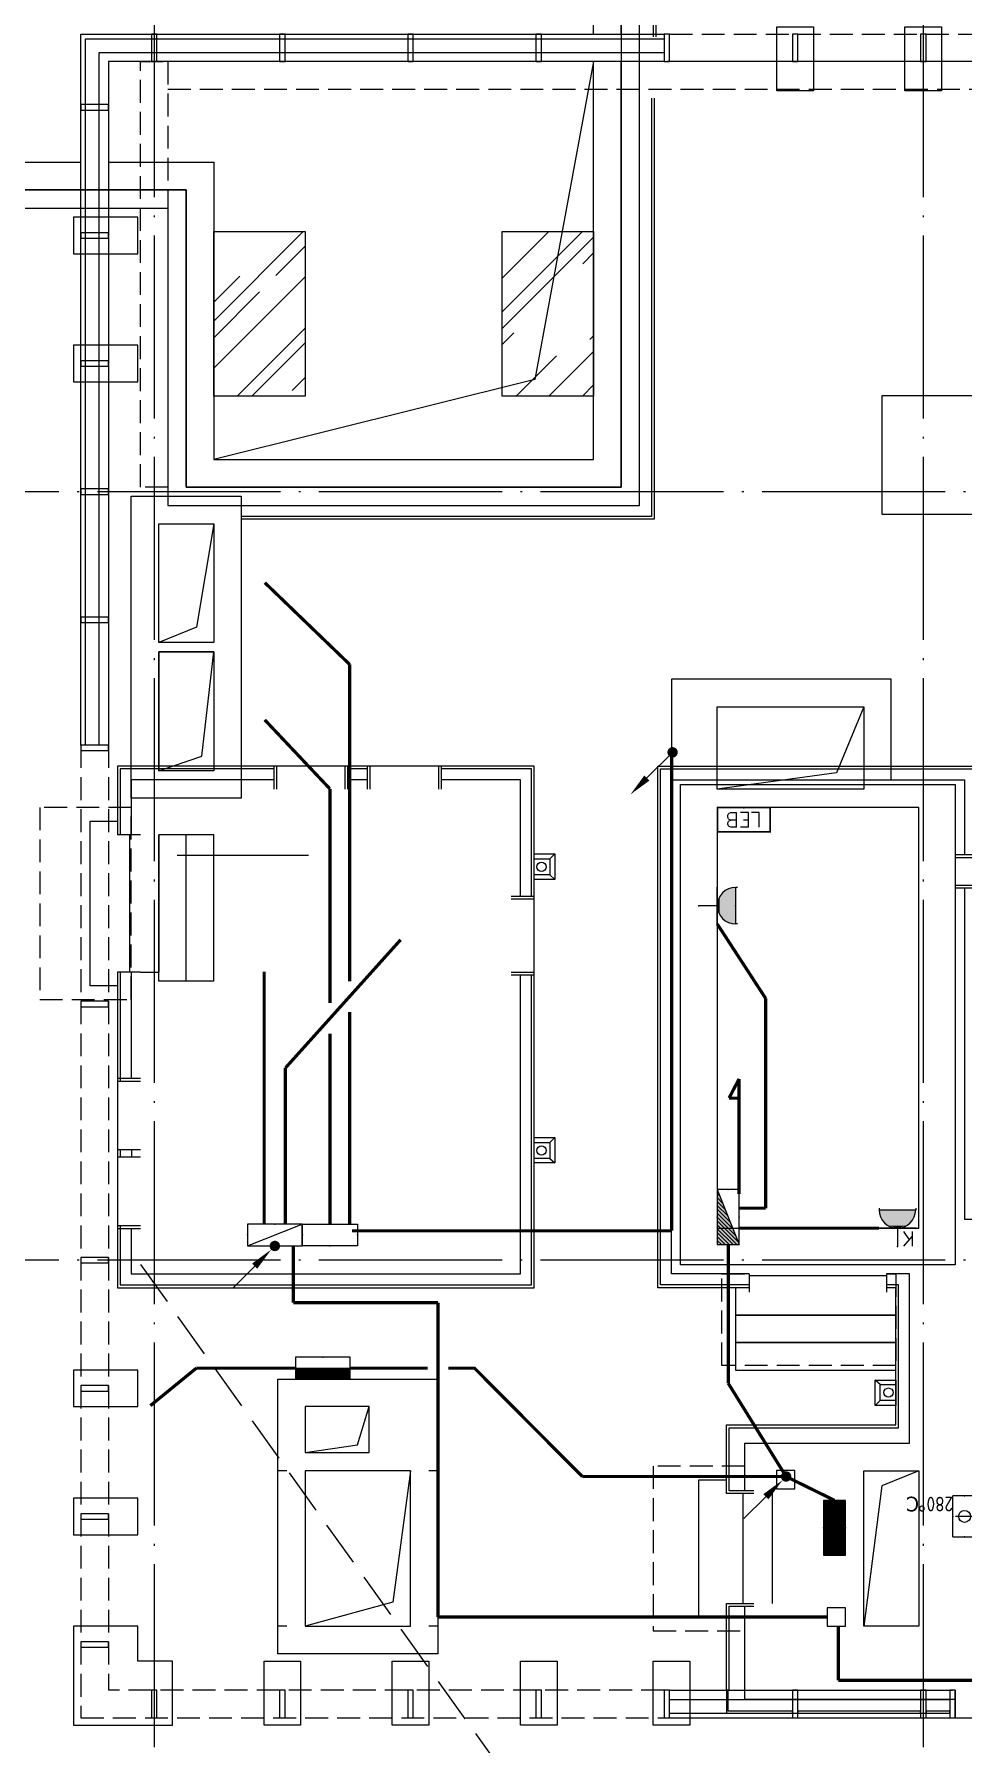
# Model space of a CAD drawing. Extents: x -292644 to 263613, y -713695 to 491457.
# Drawn here: x 118847 to 128989, y 249115 to 267800 of the extents above; entities that cross this region are included whole.
import ezdxf
from ezdxf.enums import TextEntityAlignment as Align
from ezdxf.xclip import XClip

# ---------------------------------------------------------------- set-up
doc = ezdxf.new("R2010")
doc.units = 0
doc.header["$LTSCALE"] = 1000
doc.header["$MEASUREMENT"] = 0
for name, pattern in [('104-10 轴网$0$DOTE', [2.42, 2, -0.2, 0.02, -0.2]), ('8#楼幕墙$0$109-34 轴网$0$L1$0$$AUDIT_BAD_LTYPE1', [0]), ('8#楼幕墙$0$DASH', [0.35, 0.25, -0.1]), ('X-104 8#10#平面_t3$0$109-34 轴网$0$L1$0$$AUDIT_BAD_LTYPE1', [0]), ('X-104 8#10#平面_t3$0$DASH', [0.35, 0.25, -0.1])]:
    doc.linetypes.add(name, pattern=pattern)
doc.layers.get('0').update_dxf_attribs({"linetype": 'CONTINUOUS'})
for name, color, linetype in [('104-10 轴网$0$A_AXIS-轴线', 36, '104-10 轴网$0$DOTE'), ('8#楼幕墙$0$01-标注_尺寸', 124, 'CONTINUOUS'), ('8#楼幕墙$0$A-C_玻璃幕墙', 140, 'CONTINUOUS'), ('8#楼幕墙$0$A-O_屋面', 201, 'CONTINUOUS'), ('8#楼幕墙$0$A-TECH_结构', 21, 'CONTINUOUS'), ('8#楼幕墙$0$A-金属背板', 30, 'CONTINUOUS'), ('DIM_LEAD', 3, 'CONTINUOUS'), ('EQUIP-插座', 3, 'CONTINUOUS'), ('EQUIP-消防', 3, 'CONTINUOUS'), ('EQUIP-照明', 3, 'CONTINUOUS'), ('EQUIP-箱柜', 3, 'CONTINUOUS'), ('LWIRE', 4, 'CONTINUOUS'), ('WIRE-照明', 1, 'CONTINUOUS'), ('X-104 8#10#平面_t3$0$01-标注_尺寸', 124, 'CONTINUOUS'), ('X-104 8#10#平面_t3$0$A-C_玻璃幕墙', 140, 'CONTINUOUS'), ('X-104 8#10#平面_t3$0$A-E_栏杆', 232, 'CONTINUOUS'), ('X-104 8#10#平面_t3$0$A-E_楼梯', 171, 'CONTINUOUS'), ('X-104 8#10#平面_t3$0$A-O_屋面', 201, 'CONTINUOUS'), ('X-104 8#10#平面_t3$0$A-O_散水', 134, 'CONTINUOUS'), ('X-104 8#10#平面_t3$0$A-SUR_保温', 222, 'CONTINUOUS'), ('X-104 8#10#平面_t3$0$A-SUR_面层', 191, 'CONTINUOUS'), ('X-104 8#10#平面_t3$0$A-TECH_结构', 21, 'CONTINUOUS'), ('X-104 8#10#平面_t3$0$A_STR-砌块墙', 121, 'CONTINUOUS'), ('X-104 8#10#平面_t3$0$EH_玻璃', 156, 'CONTINUOUS'), ('X-104 8#10#平面_t3$0$EH_石材', 116, 'CONTINUOUS'), ('X-104 8#10#平面_t3$0$图例', 7, 'CONTINUOUS')]:
    doc.layers.add(name, color=color, linetype=linetype)
doc.layers.add('X-104 8#10#平面_t3$0$04-不打印_辅助线', color=165, linetype='CONTINUOUS', plot=False)
doc.layers.get('X-104 8#10#平面_t3$0$01-标注_尺寸').off()
doc.styles.add('_TCH_LABEL', font='COMPLEX', dxfattribs={"bigfont": 'GBCBIG'})
doc.styles.add('_TEL_DIM', font='SIMPLEX', dxfattribs={"width": 0.8, "height": 3.5, "bigfont": 'HZTXT'})
doc.styles.get("Standard").update_dxf_attribs({"font": 'gbenor.shx', "bigfont": 'gbcbig.shx'})

# ---------------------------------------------------------------- blocks, each defined once
blk = doc.blocks.new('104-10 轴网')
at = {"layer": '104-10 轴网$0$A_AXIS-轴线', "linetype": '104-10 轴网$0$DOTE'}
for p, q in [((128830, 40100), (128830, -6500)), ((137230, 40100), (137230, -6500)), ((168930, 25200), (113930, 25200)), ((168930, 16800), (113930, 16800))]:
    blk.add_line(p, q, dxfattribs=at)
blk = doc.blocks.new('X-104 8#10#平面_t3$0$fdhggh')
at = {"layer": 'X-104 8#10#平面_t3$0$A-TECH_结构', "linetype": 'X-104 8#10#平面_t3$0$109-34 轴网$0$L1$0$$AUDIT_BAD_LTYPE1'}
blk.add_lwpolyline([(27100, 253900), (42500, 253900), (42500, 275900), (24700, 275900), (24700, 274500), (13500, 274500), (13500, 267800), (13500, 267800), (13500, 262850), (8750, 262850), (8750, 265900), (8750, 265900), (8750, 266100), (-3300, 266100), (-3300, 248300), (-1900, 248300), (-1900, 237100), (20100, 237100), (20100, 249700), (27100, 249700)], close=True, dxfattribs=at)
blk = doc.blocks.new('X-104 8#10#平面_t3$0$fdsgdfh')
at = {"layer": 'X-104 8#10#平面_t3$0$A-TECH_结构', "linetype": 'X-104 8#10#平面_t3$0$109-34 轴网$0$L1$0$$AUDIT_BAD_LTYPE1'}
for points in [[(18850, 25250), (20254, 25389), (20350, 25950)], [(8450, 23450), (8450, 22150), (8921, 22309), (9050, 23450), (8450, 23450)], [(16150, 22850), (15854, 22126), (14550, 21950)], [(16750, 14500), (16349, 14335), (16150, 12800)]]:
    blk.add_lwpolyline(points, dxfattribs=at)
for points in [[(20350, 25950), (18850, 25950), (18850, 25250), (20350, 25250)], [(8450, 24850), (9050, 24850), (9050, 23550), (8450, 23550)], [(8450, 23450), (9050, 23450), (9050, 22150), (8450, 22150)], [(14550, 22850), (16150, 22850), (16150, 21950), (14550, 21950)], [(10750, 15200), (10050, 15200), (10050, 14700), (10750, 14700)], [(11200, 14500), (10050, 14500), (10050, 12800), (11200, 12800)], [(16150, 14500), (16750, 14500), (16750, 12800), (16150, 12800)]]:
    blk.add_lwpolyline(points, close=True, dxfattribs=at)
at = {"layer": 'X-104 8#10#平面_t3$0$A-TECH_结构'}
for points in [[(8450, 23550), (8450, 24850), (9050, 24850), (8862, 23719)], [(24450, 23550), (24450, 24850), (25000, 24850), (24819, 23660)], [(24450, 24850), (25000, 24850), (25000, 23550), (24450, 23550)]]:
    blk.add_lwpolyline(points, close=True, dxfattribs=at)
for points in [[(10050, 14700), (10619, 14783), (10750, 15200)], [(11200, 14500), (11005, 13062), (10050, 12800)]]:
    blk.add_lwpolyline(points, dxfattribs=at)
blk = doc.blocks.new('8#楼幕墙')
at = {"layer": '8#楼幕墙$0$01-标注_尺寸', "linetype": '8#楼幕墙$0$109-34 轴网$0$L1$0$$AUDIT_BAD_LTYPE1'}
blk.add_line((17150, 249701), (17150, 249400), dxfattribs=at)
at = {"layer": '8#楼幕墙$0$A-C_玻璃幕墙'}
for points in [[(7600, 260030), (7600, 267800), (13970, 267800)], [(7650, 260030), (7650, 267750), (13970, 267750)], [(7800, 260030), (7800, 267600), (13970, 267600)], [(13970, 267500), (7900, 267500), (7900, 260030)], [(14030, 249400), (27400, 249400), (27400, 254370)], [(14030, 249700), (17120, 249700)], [(14030, 249600), (17090, 249600)], [(14030, 249450), (17090, 249450)]]:
    blk.add_lwpolyline(points, dxfattribs=at)
for points in [[(8430, 267800), (8370, 267800), (8370, 267500), (8430, 267500)], [(9830, 267800), (9770, 267800), (9770, 267500), (9830, 267500)], [(11230, 267800), (11170, 267800), (11170, 267500), (11230, 267500)], [(12630, 267800), (12570, 267800), (12570, 267500), (12630, 267500)], [(14030, 267800), (13970, 267800), (13970, 267500), (14030, 267500)], [(15430, 267800), (15370, 267800), (15370, 267500), (15430, 267500)], [(16830, 267800), (16770, 267800), (16770, 267500), (16830, 267500)], [(7600, 267030), (7600, 266970), (7900, 266970), (7900, 267030)], [(7600, 265630), (7600, 265570), (7900, 265570), (7900, 265630)], [(7600, 264230), (7600, 264170), (7900, 264170), (7900, 264230)], [(7600, 262830), (7600, 262770), (7900, 262770), (7900, 262830)], [(7600, 261430), (7600, 261370), (7900, 261370), (7900, 261430)], [(7600, 260030), (7600, 259970), (7900, 259970), (7900, 260030)], [(7600, 257230), (7600, 257170), (7900, 257170), (7900, 257230)], [(7600, 254430), (7600, 254370), (7900, 254370), (7900, 254430)], [(7600, 253030), (7600, 252970), (7900, 252970), (7900, 253030)], [(7600, 251630), (7600, 251570), (7900, 251570), (7900, 251630)], [(7600, 250230), (7600, 250170), (7900, 250170), (7900, 250230)], [(8370, 249400), (8430, 249400), (8430, 249700), (8370, 249700)], [(9770, 249400), (9830, 249400), (9830, 249700), (9770, 249700)], [(11170, 249400), (11230, 249400), (11230, 249700), (11170, 249700)], [(12570, 249400), (12630, 249400), (12630, 249700), (12570, 249700)], [(13970, 249400), (14030, 249400), (14030, 249700), (13970, 249700)], [(15370, 249400), (15430, 249400), (15430, 249700), (15370, 249700)], [(16770, 249400), (16830, 249400), (16830, 249700), (16770, 249700)], [(17090, 249400), (17150, 249400), (17150, 249700), (17090, 249700)]]:
    blk.add_lwpolyline(points, close=True, dxfattribs=at)
at = {"layer": '8#楼幕墙$0$A-C_玻璃幕墙', "linetype": '8#楼幕墙$0$DASH'}
for points in [[(14030, 267800), (27400, 267800), (27400, 254430)], [(27100, 254430), (27100, 267500), (14030, 267500)], [(7600, 260030), (7600, 249400), (16770, 249400)], [(7900, 260030), (7900, 249700)], [(13970, 249700), (7900, 249700)]]:
    blk.add_lwpolyline(points, dxfattribs=at)
at = {"layer": '8#楼幕墙$0$A-O_屋面'}
for points in [[(13200, 267800), (13200, 274800)], [(13500, 267800), (13500, 274500), (24400, 274500)], [(13700, 267800), (13700, 274300), (24400, 274300)], [(7520, 265900), (8550, 265900), (8550, 262650), (13700, 262650), (13700, 267800)], [(7900, 266400), (9050, 266400), (9050, 263150), (13200, 263150), (13200, 267500)], [(7900, 266100), (8750, 266100), (8750, 262850), (13500, 262850), (13500, 267500)], [(-3600, 266400), (7600, 266400)], [(8430, 248300), (-3300, 248300), (-3300, 266100), (7600, 266100)], [(-1700, 248500), (-3100, 248500), (-3100, 265900), (7600, 265900)]]:
    blk.add_lwpolyline(points, dxfattribs=at)
at = {"layer": '8#楼幕墙$0$A-TECH_结构'}
blk.add_lwpolyline([(-3300, 248300), (-1900, 248300), (-1900, 237100), (20100, 237100), (20100, 249700), (27100, 249700), (27100, 253900), (42500, 253900), (42500, 275900), (24700, 275900), (24700, 274500), (13500, 274500), (13500, 262850), (8750, 262850), (8750, 266100), (-3300, 266100)], close=True, dxfattribs=at)
at = {"layer": '8#楼幕墙$0$A-金属背板'}
for points in [[(14650, 249700), (14650, 249450), (15370, 249450), (15370, 249470), (14670, 249470), (14670, 249700)], [(15430, 249450), (16770, 249450), (16770, 249470), (15430, 249470)], [(16830, 249450), (17090, 249450), (17090, 249470), (16830, 249470)]]:
    blk.add_lwpolyline(points, close=True, dxfattribs=at)
blk = doc.blocks.new('X-104 8#10#平面_t3$0$dsafdg')
at = {"layer": 'X-104 8#10#平面_t3$0$A-SUR_保温', "linetype": 'X-104 8#10#平面_t3$0$109-34 轴网$0$L1$0$$AUDIT_BAD_LTYPE1'}
blk.add_line((19750, 17930), (19750, 19170), dxfattribs=at)
at = {"layer": 'X-104 8#10#平面_t3$0$A-SUR_保温'}
blk.add_line((33849, 15595), (33849, 15675), dxfattribs=at)
for points in [[(19750, 20700), (19750, 21600), (23689, 21600)], [(24850, 21600), (25350, 21600), (25350, 21600), (27150, 21600), (27150, 20580)], [(27150, 19320), (27150, 18800), (25350, 18800), (25350, 16950), (25600, 16950)], [(20220, 16350), (19750, 16350), (19750, 17070)], [(27100, 16950), (27950, 16950), (27950, 11550), (24750, 11550), (24750, 12370)], [(33850, 16455), (33850, 16950), (29600, 16950), (29600, 13680)], [(24750, 12730), (24750, 16350), (22280, 16350)], [(33850, 13650), (33850, 14815)], [(29600, 12820), (29600, 11550), (30460, 11550)], [(32291, 11550), (33850, 11550), (33850, 12150)], [(16500, 9754), (16500, 11850), (23650, 11850), (23650, 11380)], [(31270, 11550), (31484, 11550)], [(23650, 10520), (23650, 10180)], [(23650, 9050), (23650, 8850), (23650, 8850), (23650, 7080)], [(23650, 9020), (23650, 7080)], [(17700, 7805), (17700, 8250), (16500, 8250), (16500, 8944)], [(18645, 3600), (17700, 3600), (17700, 3700), (17700, 6995)], [(23650, 5520), (23650, 5180)], [(23650, 4320), (23650, 3600), (22430, 3600)], [(20095, 3600), (19455, 3600)], [(21810, 3600), (20905, 3600)]]:
    blk.add_lwpolyline(points, dxfattribs=at)
at = {"layer": 'X-104 8#10#平面_t3$0$A-SUR_保温', "linetype": 'X-104 8#10#平面_t3$0$109-34 轴网$0$L1$0$$AUDIT_BAD_LTYPE1'}
for points in [[(25500, 21600), (27150, 21600), (27150, 20580)], [(27150, 19320), (27150, 18800), (25500, 18800)]]:
    blk.add_lwpolyline(points, dxfattribs=at)
at = {"layer": 'X-104 8#10#平面_t3$0$EH_石材'}
for p, q in [((19600, 17100), (19600, 19200)), ((20250, 16450), (20250, 16200)), ((22250, 16200), (22250, 16450)), ((24850, 12700), (24600, 12700)), ((24850, 12400), (24600, 12400)), ((23550, 11350), (23800, 11350)), ((23800, 10550), (23550, 10550)), ((16600, 9754), (16350, 9754)), ((16600, 9724), (16350, 9724)), ((16600, 8974), (16350, 8974)), ((16600, 8944), (16350, 8944)), ((17800, 7775), (17550, 7775)), ((17811, 7025), (17550, 7025)), ((23500, 5150), (23800, 5150)), ((23550, 4350), (23800, 4350))]:
    blk.add_line(p, q, dxfattribs=at)
at = {"layer": 'X-104 8#10#平面_t3$0$EH_石材', "linetype": 'X-104 8#10#平面_t3$0$109-34 轴网$0$L1$0$$AUDIT_BAD_LTYPE1'}
for p, q in [((33750, 16455), (34000, 16455)), ((33750, 16425), (34000, 16425)), ((33750, 15675), (34000, 15675)), ((33750, 15595), (34000, 15595)), ((33750, 14845), (34000, 14845)), ((33750, 14815), (34000, 14815)), ((29700, 13680), (29450, 13680)), ((29700, 13650), (29450, 13650)), ((33750, 13650), (34000, 13650)), ((29700, 12850), (29450, 12850)), ((29700, 12820), (29450, 12820)), ((33750, 12150), (34000, 12150)), ((30460, 11650), (30460, 11400)), ((30490, 11650), (30490, 11400)), ((31240, 11650), (31240, 11400)), ((31270, 11650), (31270, 11400)), ((31484, 11650), (31484, 11400)), ((31514, 11650), (31514, 11400)), ((32261, 11651), (32261, 11400)), ((32291, 11651), (32291, 11400))]:
    blk.add_line(p, q, dxfattribs=at)
at = {"layer": 'X-104 8#10#平面_t3$0$EH_石材'}
for points in [[(19850, 20700), (19600, 20700), (19600, 21500)], [(19850, 20730), (19630, 20730), (19630, 21500)], [(27320, 21500), (27320, 20580), (27050, 20580)], [(27350, 21500), (27350, 20550), (27050, 20550)], [(27050, 19320), (27320, 19320), (27320, 18630), (25470, 18630), (25470, 17070), (25600, 17070)], [(27050, 19350), (27350, 19350), (27350, 18600), (25500, 18600), (25500, 17100), (25600, 17100)], [(19850, 17900), (19600, 17900), (19600, 19200), (19850, 19200)], [(19850, 17930), (19630, 17930), (19630, 19170), (19850, 19170)], [(27100, 17100), (28100, 17100), (28100, 11400), (24600, 11400), (24600, 16200), (19600, 16200), (19600, 17100), (19850, 17100)], [(20220, 16450), (20220, 16230), (19630, 16230), (19630, 17070), (19850, 17070)], [(27100, 17070), (28070, 17070), (28070, 11430), (24630, 11430), (24630, 12370), (24850, 12370)], [(24850, 12730), (24630, 12730), (24630, 16230), (22280, 16230), (22280, 16450)], [(17550, 3700), (17550, 8100), (16350, 8100), (16350, 12000), (23800, 12000), (23800, 10150), (23650, 10150)], [(16380, 9754), (16380, 11970), (23770, 11970), (23770, 11380), (23550, 11380)], [(23550, 10520), (23770, 10520), (23770, 10180), (23550, 10180)], [(23650, 9050), (23800, 9050), (23800, 7050), (23550, 7050)], [(23650, 9020), (23770, 9020), (23770, 7080), (23550, 7080)], [(17800, 7805), (17580, 7805), (17580, 8130), (16380, 8130), (16380, 8944)], [(17580, 3700), (17580, 6995), (17811, 6995)], [(23500, 5550), (23800, 5550), (23800, 3700)], [(23500, 5520), (23770, 5520), (23770, 5180), (23500, 5180)], [(23550, 4320), (23770, 4320), (23770, 3700)]]:
    blk.add_lwpolyline(points, dxfattribs=at)
at = {"layer": 'X-104 8#10#平面_t3$0$EH_石材', "linetype": 'X-104 8#10#平面_t3$0$109-34 轴网$0$L1$0$$AUDIT_BAD_LTYPE1'}
for points in [[(34000, 13650), (34000, 17100), (29450, 17100), (29450, 11400), (34000, 11400), (34000, 12150)], [(33970, 16425), (33970, 17070), (29480, 17070), (29480, 13680)], [(33970, 15595), (33970, 15675)], [(33970, 13650), (33970, 14845)], [(29480, 12820), (29480, 11430), (30460, 11430)], [(32291, 11430), (33970, 11430), (33970, 12150)], [(31270, 11430), (31484, 11430)]]:
    blk.add_lwpolyline(points, dxfattribs=at)
blk = doc.blocks.new('*U3226')
for p, q in [((1600, 500), (0, 500)), ((0, 500), (0, -100)), ((1600, 500), (1600, -100)), ((1600, 200), (0, 200)), ((1600, -100), (0, -100))]:
    blk.add_line(p, q)
blk = doc.blocks.new('X-104 8#10#平面_t3$0$A$C6C68079C')
at = {"layer": 'X-104 8#10#平面_t3$0$图例'}
for p, q in [((91, 87), (145, 141)), ((91, -87), (145, -137))]:
    blk.add_line(p, q, dxfattribs=at)
for points in [[(-80, -137), (-80, 141), (145, 141), (145, -137)], [(-80, -87), (-80, 87), (91, 87), (91, -87)]]:
    blk.add_lwpolyline(points, close=True, dxfattribs=at)
at = {"layer": 'X-104 8#10#平面_t3$0$图例', "color": 6}
blk.add_circle((0, 0), 50, dxfattribs=at)
blk = doc.blocks.new('X-104 8#10#平面_t3$0$fdghdgfh')
at = {"layer": 'X-104 8#10#平面_t3$0$EH_玻璃'}
h = blk.add_hatch(dxfattribs=at)
h.set_pattern_fill('AR-RROOF', color=256, scale=600, angle=135)
h.set_pattern_definition([(135, (42800, -184500), (-1724.2092, 646.5784), [11430, -1524, 3810, -762]), (135, (41814, -184052.8), (-177.809, -1255.44), [2286, -251.46, 4572, -571.5]), (135, (42072.6, -184688.6), (-3162.8462, 2440.8336), [6096, -1066.8, 3048, -762])])
h.paths.add_polyline_path([(-1000, 900), (-1000, -900), (0, -900), (0, 900)])
at = {"layer": 'X-104 8#10#平面_t3$0$A-C_玻璃幕墙'}
blk.add_lwpolyline([(-1000, 900), (-1000, -900), (0, -900), (0, 900)], close=True, dxfattribs=at)
blk = doc.blocks.new('X-104 8#10#平面_t3$0$mqjc')
blk.add_lwpolyline([(0, 200), (700, 200), (700, -200), (0, -200)], close=True)
blk = doc.blocks.new('X-104 8#10#平面_t3$0$fdgdfg')
at = {"layer": 'X-104 8#10#平面_t3$0$A-O_散水'}
blk.add_lwpolyline([(18880, 18560), (18880, 17860), (19260, 17860), (19260, 17480), (19960, 17480), (19960, 18560)], close=True, dxfattribs=at)
at = {"layer": 'X-104 8#10#平面_t3$0$A-O_散水', "rotation": 90}
for p in [(13430, 17860), (14880, 17860), (16280, 17860), (17680, 17860), (10680, 0), (12080, 0)]:
    blk.add_blockref('X-104 8#10#平面_t3$0$mqjc', p, dxfattribs=at)
at = {"layer": 'X-104 8#10#平面_t3$0$A-O_散水', "xscale": -1, "rotation": 359.9999999999999}
for p in [(19960, 16280), (19960, 14880), (19960, 3680), (19960, 2280)]:
    blk.add_blockref('X-104 8#10#平面_t3$0$mqjc', p, dxfattribs=at)
blk = doc.blocks.new('X-104 8#10#平面_t3')
at = {"layer": 'X-104 8#10#平面_t3$0$04-不打印_辅助线', "linetype": 'X-104 8#10#平面_t3$0$109-34 轴网$0$L1$0$$AUDIT_BAD_LTYPE1'}
for points in [[(128907, 254350), (125907, 254350), (125907, 259600), (128907, 259600)], [(128507, 259350), (126307, 259350), (126307, 254750), (128507, 254750)]]:
    blk.add_lwpolyline(points, close=True, dxfattribs=at)
at = {"layer": 'X-104 8#10#平面_t3$0$A-E_栏杆', "linetype": 'X-104 8#10#平面_t3$0$109-34 轴网$0$L1$0$$AUDIT_BAD_LTYPE1'}
for points in [[(136187, 274150), (125607, 274150), (125607, 267770)], [(136187, 274120), (125637, 274120), (125637, 267770)], [(125617, 267100), (125617, 262500), (121117, 262500)], [(125587, 267100), (125587, 262530), (121117, 262530)]]:
    blk.add_lwpolyline(points, dxfattribs=at)
at = {"layer": 'X-104 8#10#平面_t3$0$A-E_楼梯'}
for p, q in [((119887, 259050), (119887, 257550)), ((120207, 259050), (120207, 257550)), ((126587, 251850), (126587, 250650)), ((126907, 251850), (126907, 250650))]:
    blk.add_line(p, q, dxfattribs=at)
at = {"layer": 'X-104 8#10#平面_t3$0$A-E_楼梯', "linetype": 'X-104 8#10#平面_t3$0$109-34 轴网$0$L1$0$$AUDIT_BAD_LTYPE1'}
blk.add_line((128157, 254230), (126657, 254230), dxfattribs=at)
at = {"layer": 'X-104 8#10#平面_t3$0$A-E_楼梯'}
for points in [[(119757, 257400), (119457, 257400), (119457, 259200), (119757, 259200)], [(126507, 254100), (126507, 253800), (128257, 253800), (128257, 254100)], [(126407, 250500), (126107, 250500), (126107, 252000), (126407, 252000)]]:
    blk.add_lwpolyline(points, dxfattribs=at)
for points in [[(126507, 253500), (128257, 253500), (128257, 253800), (126507, 253800)], [(126507, 253200), (128257, 253200), (128257, 253500), (126507, 253500)]]:
    blk.add_lwpolyline(points, close=True, dxfattribs=at)
at = {"layer": 'X-104 8#10#平面_t3$0$A-O_屋面', "linetype": 'X-104 8#10#平面_t3$0$DASH', "ltscale": 2}
blk.add_line((120007, 254355), (133746, 235098), dxfattribs=at)
at = {"layer": 'X-104 8#10#平面_t3$0$A-O_屋面', "linetype": 'X-104 8#10#平面_t3$0$DASH'}
blk.add_lwpolyline([(118907, 257250), (119907, 257250), (119907, 259350), (118907, 259350)], close=True, dxfattribs=at)
for points in [[(128157, 254250), (128257, 254250), (128257, 253250), (126357, 253250), (126357, 254250), (126657, 254250)], [(126607, 252000), (126607, 252150), (125607, 252150), (125607, 250350), (126607, 250350), (126607, 250500)]]:
    blk.add_lwpolyline(points, dxfattribs=at)
at = {"layer": 'X-104 8#10#平面_t3$0$A-SUR_保温'}
for points in [[(130107, 262550), (128107, 262550), (128107, 263850), (130107, 263850)], [(121107, 259450), (119907, 259450), (119907, 262750), (121107, 262750)], [(123257, 250100), (121507, 250100), (121507, 253100), (123257, 253100)]]:
    blk.add_lwpolyline(points, close=True, dxfattribs=at)
blk.add_lwpolyline([(128207, 259650), (128207, 260750), (125807, 260750), (125807, 259650)], dxfattribs=at)
at = {"layer": 'X-104 8#10#平面_t3$0$A-SUR_面层'}
blk.add_lwpolyline([(119657, 266400), (120807, 266400), (120807, 263150), (124957, 263150), (124957, 267500)], dxfattribs=at)
at = {"layer": 'X-104 8#10#平面_t3$0$A-TECH_结构'}
blk.add_line((119357, 266100), (120507, 266100), dxfattribs=at)
at = {"layer": 'X-104 8#10#平面_t3$0$A-TECH_结构', "linetype": 'X-104 8#10#平面_t3$0$DASH'}
for points in [[(120007, 267500), (120307, 267500), (120307, 262850), (120007, 262850)], [(120307, 267200), (130207, 267200), (130207, 267500), (120307, 267500)]]:
    blk.add_lwpolyline(points, close=True, dxfattribs=at)
at = {"layer": 'X-104 8#10#平面_t3$0$A-TECH_结构'}
blk.add_lwpolyline([(124957, 267500), (124315, 264027), (120807, 263150)], dxfattribs=at)
blk.add_lwpolyline([(124957, 267500), (124315, 264027), (120807, 263150)], dxfattribs=at)
at = {"layer": 'X-104 8#10#平面_t3$0$A_STR-砌块墙'}
blk.add_line((120007, 257550), (120207, 257550), dxfattribs=at)
at = {"layer": 'X-104 8#10#平面_t3$0$A_STR-砌块墙', "linetype": 'X-104 8#10#平面_t3$0$109-34 轴网$0$L1$0$$AUDIT_BAD_LTYPE1'}
for p, q in [((126657, 254250), (126657, 254050)), ((128157, 254250), (128157, 254050))]:
    blk.add_line(p, q, dxfattribs=at)
at = {"layer": 'X-104 8#10#平面_t3$0$EH_石材', "linetype": 'X-104 8#10#平面_t3$0$109-34 轴网$0$L1$0$$AUDIT_BAD_LTYPE1'}
for p, q in [((121607, 252100), (121507, 252100)), ((123257, 252100), (123157, 252100)), ((121607, 250401), (121507, 250401)), ((123257, 250401), (123157, 250401))]:
    blk.add_line(p, q, dxfattribs=at)
at = {"linetype": 'X-104 8#10#平面_t3$0$109-34 轴网$0$L1$0$$AUDIT_BAD_LTYPE1'}
ref = blk.add_blockref('8#楼幕墙', (111757, 0), dxfattribs=at)
XClip(ref).set_block_clipping_path([(-18549.9999999995, -12899.9999999999), (65550.0000000003, 284100.0000000003)])
ref = blk.add_blockref('104-10 轴网', (-8673, 237600), dxfattribs=at)
XClip(ref).set_block_clipping_path([(104379.5977508624, -11900), (178479.5977508624, 45500)])
for name, p in [('X-104 8#10#平面_t3$0$fdhggh', (111757, 0)), ('X-104 8#10#平面_t3$0$fdsgdfh', (111757, 237600))]:
    blk.add_blockref(name, p, dxfattribs=at)
at = {"linetype": 'X-104 8#10#平面_t3$0$109-34 轴网$0$L1$0$$AUDIT_BAD_LTYPE1', "xscale": -1, "rotation": 180}
for p in [(121807, 264743), (124957, 264743)]:
    blk.add_blockref('X-104 8#10#平面_t3$0$fdghdgfh', p, dxfattribs=at)
at = {"color": 5}
for p in [(124387, 258700), (124387, 255600)]:
    blk.add_blockref('X-104 8#10#平面_t3$0$A$C6C68079C', p, dxfattribs=at)
at = {"color": 5, "rotation": 180}
blk.add_blockref('X-104 8#10#平面_t3$0$A$C6C68079C', (128177, 252954), dxfattribs=at)
at = {"layer": 'X-104 8#10#平面_t3$0$01-标注_尺寸', "linetype": 'X-104 8#10#平面_t3$0$109-34 轴网$0$L1$0$$AUDIT_BAD_LTYPE1', "rotation": 180}
blk.add_blockref('X-104 8#10#平面_t3$0$fdgdfg', (139237, 267880), dxfattribs=at)
at = {"layer": 'X-104 8#10#平面_t3$0$A-E_楼梯', "rotation": 270}
blk.add_blockref('*U3226', (120307, 259050), dxfattribs=at)
at = {"layer": 'X-104 8#10#平面_t3$0$A_STR-砌块墙', "linetype": 'X-104 8#10#平面_t3$0$109-34 轴网$0$L1$0$$AUDIT_BAD_LTYPE1', "rotation": 180}
blk.add_blockref('X-104 8#10#平面_t3$0$dsafdg', (153757, 271200), dxfattribs=at)
blk = doc.blocks.new('*X5')
at = {"color": 0}
for p, q in [((0, 0), (167, 167)), ((35, 0), (226, 190)), ((71, 0), (250, 179)), ((-247, 0), (-246, 2)), ((-212, 0), (-187, 25)), ((-177, 0), (-128, 49)), ((-141, 0), (-69, 72)), ((-106, 0), (-10, 96)), ((-71, 0), (49, 120)), ((-35, 0), (108, 143)), ((106, 0), (250, 144)), ((141, 0), (250, 109)), ((177, 0), (250, 73)), ((212, 0), (250, 38)), ((247, 0), (250, 3))]:
    blk.add_line(p, q, dxfattribs=at)
blk = doc.blocks.new('$equip$00001425')
for p, q in [((-0.75, 0), (0.75, 0.6)), ((0.75, 0.6), (-0.75, 0.6)), ((-0.75, 0.6), (-0.75, 0)), ((0.75, 0), (0.75, 0.6)), ((-0.75, 0), (0.75, 0))]:
    blk.add_line(p, q)
for p in [(0, 0.6), (-0.75, 0.3), (0, 0), (0.75, 0.3)]:
    blk.add_point(p)
blk.add_solid([(-0.75, 0), (0.75, 0), (0.75, 0.6)])
at = {"xscale": 0.00300000000061118, "yscale": 0.00300000000061118, "zscale": 0.00300000000061118}
blk.add_blockref('*X5', (0, 0), dxfattribs=at)
at = {"style": '_TCH_LABEL', "flags": 9}
blk.add_attdef('A', (0, 0), '', height=0.00002, dxfattribs=at)
blk = doc.blocks.new('$equip$00001413')
for p, q in [((0.75, 0.6), (-0.75, 0.6)), ((-0.75, 0.6), (-0.75, 0)), ((0.75, 0), (0.75, 0.6)), ((-0.75, 0), (0.75, 0))]:
    blk.add_line(p, q)
for p in [(0, 0.6), (-0.75, 0.3), (0, 0), (0.75, 0.3)]:
    blk.add_point(p)
at = {"style": '_TCH_LABEL', "flags": 9}
blk.add_attdef('A', (0, 0), '', height=0.00002, dxfattribs=at)
blk = doc.blocks.new('$equip$00001237')
for p, q in [((-0.5, 1.05), (-0.5, 1)), ((-0.5, 1), (0.5, 1)), ((0.5, 1.05), (0.5, 1)), ((0.5, 0.5), (-0.5, 0.5)), ((0, 0.5), (0, 0))]:
    blk.add_line(p, q)
blk.add_arc((0, 1), 0.5, 180, 0)
for p in [(0, 1), (-0.5, 0.5), (0.5, 0.5), (0, 0)]:
    blk.add_point(p)
for points in [[(0.433, 0.75), (-0.433, 0.75), (0.5, 1), (-0.5, 1)], [(0.25, 0.567), (-0.25, 0.567), (0.433, 0.75), (-0.433, 0.75)], [(0, 0.5), (0, 0.5), (0.25, 0.567), (-0.25, 0.567)]]:
    blk.add_solid(points)
at = {"flags": 9}
blk.add_attdef('A', (0, 0), '', height=0.00002, dxfattribs=at)
blk = doc.blocks.new('$equip$00001764')
for p, q in [((-0.5, 1.05), (-0.5, 1)), ((-0.5, 1), (0.5, 1)), ((0.5, 1.05), (0.5, 1)), ((0.5, 0.5), (-0.5, 0.5)), ((0, 0.5), (0, 0))]:
    blk.add_line(p, q)
blk.add_arc((0, 1), 0.5, 180, 0)
for p in [(-0.5, 0.5), (0.5, 0.5), (0, 0)]:
    blk.add_point(p)
for points in [[(0.433, 0.75), (-0.433, 0.75), (0.5, 1), (-0.5, 1)], [(0.25, 0.567), (-0.25, 0.567), (0.433, 0.75), (-0.433, 0.75)], [(0, 0.5), (0, 0.5), (0.25, 0.567), (-0.25, 0.567)]]:
    blk.add_solid(points)
at = {"color": 7, "style": '_TEL_DIM'}
blk.add_attdef('$TEXT$', text='', height=0.4, dxfattribs=at).set_placement((0.303, 0.211), align=Align.MIDDLE_CENTER)
at = {"color": 7, "style": '_TEL_DIM', "flags": 1}
blk.add_attdef('A', text='', height=0.00002, dxfattribs=at).set_placement((0, 0), align=Align.MIDDLE_CENTER)
blk = doc.blocks.new('*X9')
at = {"color": 0}
for p, q in [((-250, 33), (-83, 200)), ((-250, 68), (-118, 200)), ((-250, 104), (-154, 200)), ((-250, 139), (-189, 200)), ((-250, 174), (-224, 200)), ((-247, 0), (-47, 200)), ((-212, 0), (-12, 200)), ((-177, 0), (23, 200)), ((-141, 0), (59, 200)), ((-106, 0), (94, 200)), ((-71, 0), (129, 200)), ((-35, 0), (165, 200)), ((0, 0), (200, 200)), ((35, 0), (235, 200)), ((71, 0), (250, 179)), ((106, 0), (250, 144)), ((141, 0), (250, 109)), ((177, 0), (250, 73)), ((212, 0), (250, 38)), ((247, 0), (250, 3))]:
    blk.add_line(p, q, dxfattribs=at)
blk = doc.blocks.new('$equip$00001421')
for p, q in [((0.75, 0.6), (-0.75, 0.6)), ((-0.75, 0.6), (-0.75, 0)), ((0.75, 0), (0.75, 0.6)), ((-0.75, 0), (0.75, 0))]:
    blk.add_line(p, q)
at = {"const_width": 0.6}
blk.add_lwpolyline([(-0.75, 0.3), (0.75, 0.3)], dxfattribs=at)
for p in [(0, 0.6), (-0.75, 0.3), (0, 0), (0.75, 0.3)]:
    blk.add_point(p)
at = {"xscale": 0.00300000000061118, "yscale": 0.00300000000061118, "zscale": 0.00300000000061118}
blk.add_blockref('*X9', (0, 0), dxfattribs=at)
at = {"style": '_TCH_LABEL', "flags": 9}
blk.add_attdef('A', (0, 0), '', height=0.00002, dxfattribs=at)
blk = doc.blocks.new('*X16')
at = {"color": 0}
for p, q in [((-250, 33), (-183, 100)), ((-250, 68), (-218, 100)), ((-247, 0), (-147, 100)), ((-212, 0), (-112, 100)), ((-177, 0), (-77, 100)), ((-141, 0), (-41, 100)), ((-106, 0), (-6, 100)), ((-71, 0), (29, 100)), ((-35, 0), (65, 100)), ((0, 0), (100, 100)), ((35, 0), (135, 100)), ((71, 0), (171, 100)), ((106, 0), (206, 100)), ((141, 0), (241, 100)), ((177, 0), (250, 73)), ((212, 0), (250, 38)), ((247, 0), (250, 3))]:
    blk.add_line(p, q, dxfattribs=at)
blk = doc.blocks.new('$equip$00001414')
for p, q in [((0.75, 0.6), (-0.75, 0.6)), ((-0.75, 0.6), (-0.75, 0)), ((0.75, 0), (0.75, 0.6)), ((-0.75, 0.3), (0.75, 0.3)), ((-0.75, 0), (0.75, 0))]:
    blk.add_line(p, q)
at = {"const_width": 0.3}
blk.add_lwpolyline([(-0.75, 0.15), (0.75, 0.15)], dxfattribs=at)
for p in [(0, 0.6), (-0.75, 0.3), (0, 0), (0.75, 0.3)]:
    blk.add_point(p)
at = {"xscale": 0.00300000000061118, "yscale": 0.00300000000061118, "zscale": 0.00300000000061118}
blk.add_blockref('*X16', (0, 0), dxfattribs=at)
at = {"style": '_TCH_LABEL', "flags": 9}
blk.add_attdef('A', (0, 0), '', height=0.00002, dxfattribs=at)
blk = doc.blocks.new('$equip$00001416')
for p, q in [((0.75, 0.6), (-0.75, 0.6)), ((-0.75, 0), (0.75, 0.6)), ((-0.75, 0.6), (-0.75, 0)), ((0.75, 0), (0.75, 0.6)), ((-0.75, 0), (0.75, 0))]:
    blk.add_line(p, q)
for p in [(0, 0.6), (-0.75, 0.3), (0, 0), (0.75, 0.3)]:
    blk.add_point(p)
at = {"style": '_TCH_LABEL', "flags": 9}
blk.add_attdef('A', (0, 0), '', height=0.00002, dxfattribs=at)
blk = doc.blocks.new('$equip$00002403')
for p, q in [((-0.328, -0.558), (-0.328, 0.558)), ((0.322, 0.558), (0.322, -0.558)), ((-0.242, 0), (0, 0)), ((0, 0), (0.242, 0))]:
    blk.add_line(p, q)
at = {"lineweight": 20}
for p, q in [((0.322, 0.558), (-0.328, 0.558)), ((-0.328, -0.558), (0.322, -0.558))]:
    blk.add_line(p, q, dxfattribs=at)
at = {"const_width": 0.02}
for points in [[(-0.328, 0.558), (0.322, 0.558), (0.322, -0.558), (-0.328, -0.558), (-0.328, 0.558), (0.322, 0.558)], [(-0.328, -0.558), (-0.328, 0.558)]]:
    blk.add_lwpolyline(points, dxfattribs=at)
blk.add_circle((-0.003, 0), 0.164)
for p in [(-0.003, 0.558), (-0.328, 0), (0.322, 0), (-0.003, -0.558)]:
    blk.add_point(p)
at = {"color": 7, "style": '_TEL_DIM', "flags": 1}
blk.add_attdef('A', text='', height=0.00002, dxfattribs=at).set_placement((0, 0), align=Align.MIDDLE_CENTER)
at = {"color": 7}
blk.add_attdef('$TEXT$', text='', height=0.4, dxfattribs=at).set_placement((0.957, -0.336), align=Align.MIDDLE_CENTER)
blk = doc.blocks.new('$TelecSys$00000081')
for p, q in [((0.104, 0.104), (0.104, 0.104)), ((-0.104, -0.104), (-0.104, -0.104)), ((-1.15, -1.15), (-0.55, -0.55))]:
    blk.add_line(p, q)
at = {"const_width": 0.142}
blk.add_lwpolyline([(0.071, 0, 1), (-0.071, 0, 1)], format="xyb", close=True, dxfattribs=at)
blk.add_solid([(-0.62, -0.48), (-0.48, -0.62), (-0.1, -0.1)])
at = {"width": 0.8, "flags": 9}
blk.add_attdef('A', (0, 0), '', height=0.00002, rotation=180, dxfattribs=at)
blk = doc.blocks.new('$equip$00002534')
for p, q in [((-0.72, 0.66), (-0.72, 0)), ((0.72, 0.66), (-0.72, 0.66)), ((0.72, 0), (0.72, 0.66)), ((-0.72, 0), (0.72, 0))]:
    blk.add_line(p, q)
at = {"const_width": 0.04}
blk.add_lwpolyline([(-0.72, 0.66), (-0.72, 0), (0.72, 0), (0.72, 0.66), (-0.72, 0.66), (-0.72, 0)], dxfattribs=at)
for p in [(0, 0.66), (-0.72, 0.33), (0, 0), (0.72, 0.33)]:
    blk.add_point(p)
at = {"color": 7, "style": '_TEL_DIM'}
blk.add_attdef('$TEXT$', text='', height=0.4, dxfattribs=at).set_placement((0, 0.33), align=Align.MIDDLE_CENTER)
at = {"color": 7, "style": '_TEL_DIM', "flags": 1}
blk.add_attdef('A', text='', height=0.00002, dxfattribs=at).set_placement((0, 0), align=Align.MIDDLE_CENTER)
blk = doc.blocks.new('$TelecSys$00000080')
for p, q in [((-0.7, -0.7), (0, 0)), ((0.104, 0.104), (0.104, 0.104)), ((-0.104, -0.104), (-0.104, -0.104))]:
    blk.add_line(p, q)
at = {"const_width": 0.142}
blk.add_lwpolyline([(0.071, 0, 1), (-0.071, 0, 1)], format="xyb", close=True, dxfattribs=at)
blk.add_solid([(-0.63, -0.77), (-0.77, -0.63), (-1.15, -1.15)])
at = {"width": 0.8, "flags": 9}
blk.add_attdef('A', (0, 0), '', height=0.00002, rotation=180, dxfattribs=at)

msp = doc.modelspace()

# ---------------------------------------------------------------- linework, layer by layer
at = {"layer": 'DIM_LEAD'}
msp.add_line((120409, 258828), (121844, 258828), dxfattribs=at)
at = {"layer": 'EQUIP-箱柜'}
for p, q in [((127155, 252101), (126955, 252101)), ((126955, 252101), (126955, 251901)), ((127155, 251901), (127155, 252101)), ((126955, 251901), (127155, 251901)), ((127709, 250601), (127509, 250601)), ((127509, 250601), (127509, 250401)), ((127709, 250401), (127709, 250601)), ((127509, 250401), (127709, 250401))]:
    msp.add_line(p, q, dxfattribs=at)
at = {"layer": 'WIRE-照明', "linetype": 'Continuous', "const_width": 35}
for points in [[(121365, 261806), (122292, 260912)], [(122292, 257450), (122292, 260912)], [(121365, 260306), (122077, 259551)], [(125809, 259924), (125809, 254722)], [(122077, 257212), (122077, 259551)], [(126836, 257261), (126307, 258075)], [(122849, 257903), (121590, 256501)], [(122292, 254796), (122292, 257114)], [(126836, 254969), (126836, 257261)], [(122077, 254796), (122077, 256875)], [(121590, 256501), (121590, 254796)], [(126545, 256382), (126436, 256172)], [(126545, 255125), (126545, 256382)], [(126436, 256172), (126545, 256172)], [(126547, 254969), (126836, 254969)], [(125809, 254722), (122317, 254722)], [(128074, 254751), (126547, 254751)], [(121678, 254556), (121678, 253936)], [(126427, 254572), (126427, 253055)], [(121678, 253936), (123257, 253936)], [(123257, 250501), (123257, 253936)], [(120618, 253221), (120116, 252811)], [(121699, 253221), (120618, 253221)], [(123144, 253221), (122299, 253221)], [(124833, 252036), (123655, 253221), (123369, 253221)], [(126427, 253055), (127059, 252036)], [(127030, 252036), (124833, 252036)], [(127587, 251776), (127059, 252036)], [(127509, 250501), (123257, 250501)], [(127629, 250401), (127629, 249808)], [(127629, 249808), (132407, 249808)]]:
    msp.add_lwpolyline(points, dxfattribs=at)
at = {"layer": 'WIRE-照明', "linetype": 'Continuous', "const_width": 35, "elevation": 0}
msp.add_lwpolyline([(121358, 257553), (121358, 254796)], dxfattribs=at)

# ---------------------------------------------------------------- block references
msp.add_blockref('X-104 8#10#平面_t3', (0, 0))
at = {"layer": 'EQUIP-插座', "xscale": 400, "yscale": 400, "zscale": 400, "rotation": 270}
msp.add_blockref('$equip$00001237', (126107, 258275), dxfattribs=at)
at = {"layer": 'EQUIP-插座'}
ref = msp.add_blockref('$equip$00001764', (128274, 254551), dxfattribs=dict(at, xscale=400, yscale=400, zscale=400))
ref.add_attrib('$TEXT$', 'K', dxfattribs={"layer": '0', "color": 7, "height": 160, "rotation": 180, "style": '_TEL_DIM'}).set_placement((128396, 254635), align=Align.MIDDLE_CENTER)
at = {"layer": 'EQUIP-消防', "xscale": 400, "yscale": 400, "zscale": 400, "rotation": 180}
msp.add_blockref('$equip$00002403', (129007, 251601), dxfattribs=at).add_auto_attribs({'$TEXT$': '280℃'})
at = {"layer": 'EQUIP-照明', "xscale": 400, "yscale": 400, "zscale": 400, "rotation": 180}
msp.add_blockref('$equip$00002534', (126597, 259346), dxfattribs=at).add_auto_attribs({'$TEXT$': 'LEB'})
at = {"layer": 'EQUIP-箱柜', "xscale": 400, "yscale": 400, "zscale": 400}
for name, p, rotation in [('$equip$00001425', (126307, 254872), 270), ('$equip$00001421', (127707, 251476), 89.99999999999999)]:
    msp.add_blockref(name, p, dxfattribs=dict(at, rotation=rotation))
at = {"layer": 'EQUIP-箱柜', "yscale": 400, "zscale": 400}
for name, p, xscale in [('$equip$00001416', (121475, 254556), 400), ('$equip$00001413', (122077, 254556), -400), ('$equip$00001414', (121999, 253101), 400)]:
    msp.add_blockref(name, p, dxfattribs=dict(at, xscale=xscale))
at = {"layer": 'LWIRE', "xscale": 400, "yscale": 400, "zscale": 400}
for name, p in [('$TelecSys$00000080', (125819, 259951)), ('$TelecSys$00000081', (121475, 254556)), ('$TelecSys$00000081', (127059, 252036))]:
    msp.add_blockref(name, p, dxfattribs=at)

doc.saveas('drawing.dxf')
